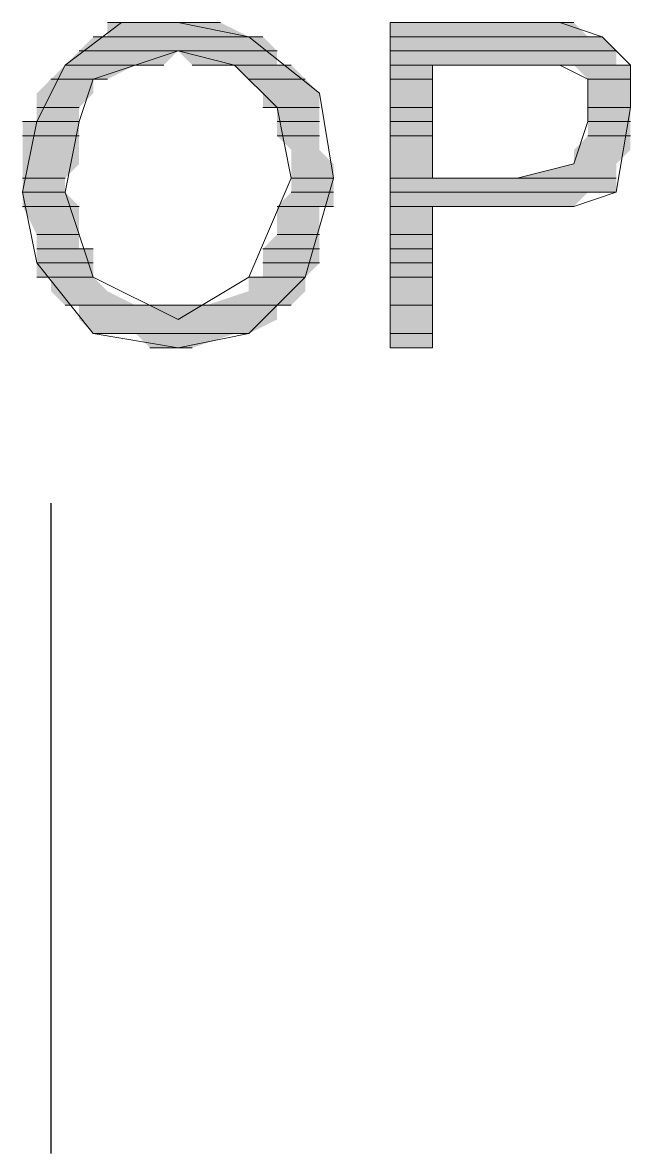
# Model space of a CAD drawing. Header units: millimetres. Extents: x -11 to 1219, y 0 to 1751.
# Drawn here: x 242.766 to 245.202, y 874.572 to 879.104 of the extents above; entities that cross this region are included whole.
import ezdxf

# ---------------------------------------------------------------- set-up
doc = ezdxf.new("R2010")
doc.units = ezdxf.units.MM
doc.header["$LTSCALE"] = 10
doc.layers.add('_MULTI_WIRE', color=9, linetype='CONTINUOUS')
doc.layers.add('PDF_Geometry', color=7, linetype='CONTINUOUS', true_color=0x151d1f)
doc.layers.add('PDF_Solid Fills', color=7, linetype='CONTINUOUS', true_color=0x070809)
doc.layers.get('_MULTI_WIRE').off()

# ---------------------------------------------------------------- blocks, each defined once
blk = doc.blocks.new('DVP-28SWS211R')
at = {"layer": 'PDF_Geometry', "color": 7, "lineweight": 9, "true_color": 0xffffff}
for p, q in [((36.54, -85.3735), (36.3134, -85.5434)), ((36.5401, -85.3735), (36.4834, -85.3735)), ((36.4834, -85.3735), (36.9366, -85.3735)), ((36.5967, -85.3735), (36.54, -85.3735)), ((36.54, -85.3735), (36.9366, -85.3735)), ((36.7666, -85.3735), (36.54, -85.3735)), ((36.5401, -85.3735), (36.9366, -85.3735)), ((36.9366, -85.3735), (36.5401, -85.3735)), ((36.5401, -85.3735), (36.9366, -85.3735)), ((36.9366, -85.3735), (36.5401, -85.3735)), ((36.9366, -85.3735), (36.5401, -85.3735)), ((36.5401, -85.3735), (36.9366, -85.3735)), ((36.9366, -85.3735), (36.5401, -85.3735)), ((36.6534, -85.3735), (36.5967, -85.3735)), ((36.5967, -85.3735), (36.88, -85.3735)), ((36.9366, -85.3735), (36.5967, -85.3735)), ((36.5967, -85.3735), (36.9366, -85.3735)), ((36.9366, -85.3735), (36.5967, -85.3735)), ((36.7667, -85.3735), (36.6534, -85.3735)), ((36.6534, -85.3735), (36.8233, -85.3735)), ((36.88, -85.3735), (36.6534, -85.3735)), ((36.6534, -85.3735), (36.88, -85.3735)), ((36.88, -85.3735), (36.6534, -85.3735)), ((37.0499, -85.4301), (36.7666, -85.3735)), ((36.7667, -85.3735), (36.7667, -85.3735)), ((36.7667, -85.3735), (36.7667, -85.3735)), ((36.8233, -85.3735), (36.7667, -85.3735)), ((36.7667, -85.3735), (36.8233, -85.3735)), ((36.8233, -85.3735), (36.7667, -85.3735)), ((37.6164, -85.3735), (38.1263, -85.3735)), ((38.1263, -85.3735), (37.6164, -85.3735)), ((37.6164, -85.3735), (38.2962, -85.3735)), ((38.2962, -85.3735), (37.6164, -85.3735)), ((37.6164, -85.3735), (38.2962, -85.3735)), ((38.2962, -85.3735), (37.6164, -85.3735)), ((37.6164, -85.3735), (38.3529, -85.3735)), ((38.3529, -85.3735), (37.6164, -85.3735)), ((37.6164, -85.3735), (38.3529, -85.3735)), ((38.3529, -85.3735), (37.6164, -85.3735)), ((37.6164, -85.3735), (38.3529, -85.3735)), ((38.3529, -85.3735), (37.6164, -85.3735)), ((37.6164, -85.3735), (38.3529, -85.3735)), ((38.3529, -85.3735), (37.6164, -85.3735)), ((37.6164, -85.3735), (38.3529, -85.3735)), ((38.3529, -85.3735), (37.6164, -85.3735)), ((37.6164, -85.3735), (38.3529, -85.3735)), ((38.3529, -85.3735), (37.6164, -85.3735)), ((38.1263, -85.3735), (37.6164, -85.3735)), ((37.6164, -85.3735), (37.6164, -86.6765)), ((38.2962, -85.3735), (38.1263, -85.3735)), ((38.4662, -85.4301), (38.2962, -85.3735)), ((36.4834, -85.4301), (36.4268, -85.4301)), ((36.4268, -85.4301), (37.1066, -85.4301)), ((37.1066, -85.4301), (36.4834, -85.4301)), ((36.4834, -85.4301), (37.1066, -85.4301)), ((37.1066, -85.4301), (36.4834, -85.4301)), ((37.3332, -85.6567), (37.0499, -85.4301)), ((37.6164, -85.4301), (38.4662, -85.4301)), ((38.4662, -85.4301), (37.6164, -85.4301)), ((37.6164, -85.4301), (38.4662, -85.4301)), ((38.4662, -85.4301), (37.6164, -85.4301)), ((38.5795, -85.5435), (38.4662, -85.4301)), ((36.3701, -85.4868), (36.7666, -85.4868)), ((36.7666, -85.4868), (36.3701, -85.4868)), ((36.3701, -85.4868), (36.7666, -85.4868)), ((36.7666, -85.4868), (36.3701, -85.4868)), ((36.4268, -85.6001), (36.7667, -85.4868)), ((36.7667, -85.4868), (37.1632, -85.4868)), ((37.1632, -85.4868), (36.7667, -85.4868)), ((36.7667, -85.4868), (37.1632, -85.4868)), ((37.1632, -85.4868), (36.7667, -85.4868)), ((36.7667, -85.4868), (36.9933, -85.5434)), ((37.6164, -85.4868), (38.5228, -85.4868)), ((38.5228, -85.4868), (37.6164, -85.4868)), ((37.6164, -85.4868), (38.5228, -85.4868)), ((38.5228, -85.4868), (37.6164, -85.4868)), ((36.3134, -85.5434), (36.2001, -85.77)), ((36.3134, -85.5434), (36.71, -85.5434)), ((36.71, -85.5434), (36.3134, -85.5434)), ((36.3134, -85.5434), (36.71, -85.5434)), ((36.71, -85.5434), (36.3134, -85.5434)), ((36.3134, -85.5434), (36.6533, -85.5434)), ((36.6533, -85.5434), (36.3134, -85.5434)), ((36.3134, -85.5434), (36.71, -85.5434)), ((36.6533, -85.5434), (36.3134, -85.5434)), ((36.3134, -85.5434), (36.6533, -85.5434)), ((36.6533, -85.5434), (36.3134, -85.5434)), ((36.3134, -85.5434), (36.6533, -85.5434)), ((36.6533, -85.5434), (36.3134, -85.5434)), ((36.3134, -85.5434), (36.6533, -85.5434)), ((36.6533, -85.5434), (36.3134, -85.5434)), ((36.3134, -85.5434), (36.6533, -85.5434)), ((36.6533, -85.5434), (36.3134, -85.5434)), ((36.3134, -85.5434), (36.5967, -85.5434)), ((36.5967, -85.5434), (36.3134, -85.5434)), ((36.3134, -85.5434), (36.6533, -85.5434)), ((36.5967, -85.5434), (36.3134, -85.5434)), ((36.3134, -85.5434), (36.5967, -85.5434)), ((36.5967, -85.5434), (36.3134, -85.5434)), ((36.3134, -85.5434), (36.5967, -85.5434)), ((36.5967, -85.5434), (36.3134, -85.5434)), ((36.3134, -85.5434), (36.5967, -85.5434)), ((36.5967, -85.5434), (36.3134, -85.5434)), ((36.3134, -85.5434), (36.5967, -85.5434)), ((36.5967, -85.5434), (36.3134, -85.5434)), ((36.3134, -85.5434), (36.5967, -85.5434)), ((36.5967, -85.5434), (36.3134, -85.5434)), ((36.3134, -85.5434), (36.5967, -85.5434)), ((36.5967, -85.5434), (36.3134, -85.5434)), ((36.6533, -85.5434), (36.5967, -85.5434)), ((36.71, -85.5434), (36.6533, -85.5434)), ((36.8233, -85.5434), (37.1632, -85.5434)), ((37.1632, -85.5434), (36.8233, -85.5434)), ((36.8233, -85.5434), (37.1632, -85.5434)), ((37.1632, -85.5434), (36.8233, -85.5434)), ((36.88, -85.5434), (37.1632, -85.5434)), ((37.1632, -85.5434), (36.88, -85.5434)), ((36.88, -85.5434), (37.1632, -85.5434)), ((37.1632, -85.5434), (36.88, -85.5434)), ((36.88, -85.5434), (37.1632, -85.5434)), ((37.1632, -85.5434), (36.88, -85.5434)), ((36.88, -85.5434), (37.1632, -85.5434)), ((37.1632, -85.5434), (36.88, -85.5434)), ((36.88, -85.5434), (37.1632, -85.5434)), ((37.1632, -85.5434), (36.88, -85.5434)), ((36.88, -85.5434), (37.1632, -85.5434)), ((37.1632, -85.5434), (36.88, -85.5434)), ((36.88, -85.5434), (37.2199, -85.5434)), ((37.2199, -85.5434), (36.88, -85.5434)), ((36.88, -85.5434), (37.2199, -85.5434)), ((37.2199, -85.5434), (36.88, -85.5434)), ((36.9933, -85.5434), (37.2199, -85.5434)), ((37.2199, -85.5434), (36.9933, -85.5434)), ((36.9933, -85.5434), (37.2199, -85.5434)), ((37.2199, -85.5434), (36.9933, -85.5434)), ((36.9933, -85.5434), (37.2199, -85.5434)), ((37.2199, -85.5434), (36.9933, -85.5434)), ((36.9933, -85.5434), (37.2199, -85.5434)), ((37.2199, -85.5434), (36.9933, -85.5434)), ((36.9933, -85.5434), (37.2199, -85.5434)), ((37.2199, -85.5434), (36.9933, -85.5434)), ((36.9933, -85.5434), (37.2199, -85.5434)), ((37.2199, -85.5434), (36.9933, -85.5434)), ((36.9933, -85.5434), (37.1632, -85.7134)), ((37.6164, -85.5434), (38.5228, -85.5434)), ((38.5228, -85.5434), (37.6164, -85.5434)), ((37.6164, -85.5434), (38.5228, -85.5434)), ((38.5228, -85.5434), (37.6164, -85.5434)), ((37.6164, -85.5434), (37.7864, -85.5434)), ((37.7864, -85.5434), (37.6164, -85.5434)), ((37.6164, -85.5434), (37.7864, -85.5434)), ((37.7864, -85.5434), (37.6164, -85.5434)), ((37.6164, -85.5434), (37.7864, -85.5434)), ((37.7864, -85.5434), (37.6164, -85.5434)), ((37.6164, -85.5434), (37.7864, -85.5434)), ((37.7864, -85.5434), (37.6164, -85.5434)), ((37.6164, -85.5434), (37.7864, -85.5434)), ((37.7864, -85.5434), (37.6164, -85.5434)), ((37.6164, -85.5434), (37.7864, -85.5434)), ((37.7864, -85.5434), (37.6164, -85.5434)), ((37.6164, -85.5434), (37.7864, -85.5434)), ((37.7864, -85.5434), (37.6164, -85.5434)), ((37.6164, -85.5434), (37.7864, -85.5434)), ((37.7864, -85.5434), (37.6164, -85.5434)), ((37.6164, -85.5434), (37.7864, -85.5434)), ((37.7864, -85.5434), (37.6164, -85.5434)), ((37.6164, -85.5434), (37.7864, -85.5434)), ((37.7864, -85.5434), (37.6164, -85.5434)), ((37.6164, -85.5434), (37.7864, -85.5434)), ((37.7864, -85.5434), (37.6164, -85.5434)), ((37.6164, -85.5434), (37.7864, -85.5434)), ((37.7864, -85.5434), (37.6164, -85.5434)), ((37.6164, -85.5434), (37.7864, -85.5434)), ((37.7864, -85.5434), (37.6164, -85.5434)), ((37.6164, -85.5434), (37.7864, -85.5434)), ((37.7864, -85.5434), (37.6164, -85.5434)), ((37.7864, -85.5434), (38.1263, -85.5434)), ((38.1263, -85.5434), (37.7864, -85.5434)), ((37.7864, -85.5434), (38.1263, -85.5434)), ((37.7864, -85.9966), (37.7864, -85.5434)), ((38.1263, -85.5434), (38.5228, -85.5434)), ((38.5228, -85.5434), (38.1263, -85.5434)), ((38.1263, -85.5434), (38.5228, -85.5434)), ((38.5228, -85.5434), (38.1263, -85.5434)), ((38.1263, -85.5434), (38.2962, -85.5434)), ((38.183, -85.5434), (38.5229, -85.5434)), ((38.5229, -85.5434), (38.183, -85.5434)), ((38.183, -85.5434), (38.5229, -85.5434)), ((38.5229, -85.5434), (38.183, -85.5434)), ((38.2396, -85.5434), (38.5229, -85.5434)), ((38.5229, -85.5434), (38.2396, -85.5434)), ((38.2396, -85.5434), (38.5229, -85.5434)), ((38.5229, -85.5434), (38.2396, -85.5434)), ((38.2962, -85.5434), (38.4095, -85.6001)), ((38.2963, -85.5434), (38.5795, -85.5434)), ((38.5795, -85.5434), (38.2963, -85.5434)), ((38.2963, -85.5434), (38.5795, -85.5434)), ((38.5795, -85.5434), (38.2963, -85.5434)), ((38.2963, -85.5434), (38.5795, -85.5434)), ((38.5795, -85.5434), (38.2963, -85.5434)), ((38.2963, -85.5434), (38.5795, -85.5434)), ((38.5795, -85.5434), (38.2963, -85.5434)), ((38.2963, -85.5434), (38.5795, -85.5434)), ((38.5795, -85.5434), (38.2963, -85.5434)), ((38.2963, -85.5434), (38.5795, -85.5434)), ((38.5795, -85.5434), (38.2963, -85.5434)), ((38.2963, -85.5434), (38.5795, -85.5434)), ((38.5795, -85.5434), (38.2963, -85.5434)), ((38.2963, -85.5434), (38.5795, -85.5434)), ((38.5795, -85.5434), (38.2963, -85.5434)), ((38.5795, -85.7134), (38.5795, -85.5435)), ((36.2568, -85.6001), (36.4267, -85.6001)), ((36.4267, -85.6001), (36.2568, -85.6001)), ((36.2568, -85.6001), (36.4834, -85.6001)), ((36.4267, -85.6001), (36.2568, -85.6001)), ((36.3701, -85.77), (36.4268, -85.6001)), ((36.4834, -85.6001), (36.4267, -85.6001)), ((37.0499, -85.6001), (37.2765, -85.6001)), ((37.2765, -85.6001), (37.0499, -85.6001)), ((37.0499, -85.6001), (37.2765, -85.6001)), ((37.2765, -85.6001), (37.0499, -85.6001)), ((37.6164, -85.6001), (37.7864, -85.6001)), ((37.7864, -85.6001), (37.6164, -85.6001)), ((37.6164, -85.6001), (37.7864, -85.6001)), ((37.7864, -85.6001), (37.6164, -85.6001)), ((38.4095, -85.6001), (38.4095, -85.77)), ((38.4096, -85.6001), (38.5795, -85.6001)), ((38.5795, -85.6001), (38.4096, -85.6001)), ((38.4096, -85.6001), (38.5795, -85.6001)), ((38.5795, -85.6001), (38.4096, -85.6001)), ((37.3898, -85.9966), (37.3332, -85.6567)), ((36.2001, -85.7134), (36.3701, -85.7134)), ((36.3701, -85.7134), (36.2001, -85.7134)), ((36.2001, -85.7134), (36.3701, -85.7134)), ((36.3701, -85.7134), (36.2001, -85.7134)), ((36.2001, -85.7134), (36.3701, -85.7134)), ((36.3701, -85.7134), (36.2001, -85.7134)), ((36.2001, -85.7134), (36.3701, -85.7134)), ((36.3701, -85.7134), (36.2001, -85.7134)), ((36.2001, -85.7134), (36.3701, -85.7134)), ((36.3701, -85.7134), (36.2001, -85.7134)), ((36.2001, -85.7134), (36.3701, -85.7134)), ((36.3701, -85.7134), (36.2001, -85.7134)), ((36.2001, -85.7134), (36.3701, -85.7134)), ((36.3701, -85.7134), (36.2001, -85.7134)), ((36.2001, -85.7134), (36.3701, -85.7134)), ((36.3701, -85.7134), (36.2001, -85.7134)), ((36.2001, -85.7134), (36.3701, -85.7134)), ((36.3701, -85.7134), (36.2001, -85.7134)), ((36.2001, -85.7134), (36.3701, -85.7134)), ((36.3701, -85.7134), (36.2001, -85.7134)), ((37.1066, -85.7134), (37.3332, -85.7134)), ((37.3332, -85.7134), (37.1066, -85.7134)), ((37.1066, -85.7134), (37.3332, -85.7134)), ((37.3332, -85.7134), (37.1066, -85.7134)), ((37.1066, -85.7134), (37.3332, -85.7134)), ((37.3332, -85.7134), (37.1066, -85.7134)), ((37.1066, -85.7134), (37.3332, -85.7134)), ((37.3332, -85.7134), (37.1066, -85.7134)), ((37.1632, -85.7134), (37.3332, -85.7134)), ((37.3332, -85.7134), (37.1632, -85.7134)), ((37.1632, -85.7134), (37.3332, -85.7134)), ((37.3332, -85.7134), (37.1632, -85.7134)), ((37.1632, -85.7134), (37.3332, -85.7134)), ((37.3332, -85.7134), (37.1632, -85.7134)), ((37.1632, -85.7134), (37.3332, -85.7134)), ((37.3332, -85.7134), (37.1632, -85.7134)), ((37.1632, -85.7134), (37.3332, -85.7134)), ((37.3332, -85.7134), (37.1632, -85.7134)), ((37.1632, -85.7134), (37.3332, -85.7134)), ((37.3332, -85.7134), (37.1632, -85.7134)), ((37.1632, -85.7134), (37.2199, -85.9966)), ((37.6164, -85.7134), (37.7864, -85.7134)), ((37.7864, -85.7134), (37.6164, -85.7134)), ((37.6164, -85.7134), (37.7864, -85.7134)), ((37.7864, -85.7134), (37.6164, -85.7134)), ((37.6164, -85.7134), (37.7864, -85.7134)), ((37.7864, -85.7134), (37.6164, -85.7134)), ((37.6164, -85.7134), (37.7864, -85.7134)), ((37.7864, -85.7134), (37.6164, -85.7134)), ((37.6164, -85.7134), (37.7864, -85.7134)), ((37.7864, -85.7134), (37.6164, -85.7134)), ((37.6164, -85.7134), (37.7864, -85.7134)), ((37.7864, -85.7134), (37.6164, -85.7134)), ((37.6164, -85.7134), (37.7864, -85.7134)), ((37.7864, -85.7134), (37.6164, -85.7134)), ((37.6164, -85.7134), (37.7864, -85.7134)), ((37.7864, -85.7134), (37.6164, -85.7134)), ((37.6164, -85.7134), (37.7864, -85.7134)), ((37.7864, -85.7134), (37.6164, -85.7134)), ((37.6164, -85.7134), (37.7864, -85.7134)), ((37.7864, -85.7134), (37.6164, -85.7134)), ((38.4096, -85.7134), (38.5795, -85.7134)), ((38.5795, -85.7134), (38.4096, -85.7134)), ((38.4096, -85.7134), (38.5795, -85.7134)), ((38.5795, -85.7134), (38.4096, -85.7134)), ((38.4096, -85.7134), (38.5795, -85.7134)), ((38.5795, -85.7134), (38.4096, -85.7134)), ((38.4096, -85.7134), (38.5795, -85.7134)), ((38.5795, -85.7134), (38.4096, -85.7134)), ((38.4096, -85.7134), (38.5795, -85.7134)), ((38.5795, -85.7134), (38.4096, -85.7134)), ((38.4096, -85.7134), (38.5795, -85.7134)), ((38.5795, -85.7134), (38.4096, -85.7134)), ((38.4096, -85.7134), (38.5795, -85.7134)), ((38.5795, -85.7134), (38.4096, -85.7134)), ((38.4096, -85.7134), (38.5795, -85.7134)), ((38.5795, -85.7134), (38.4096, -85.7134)), ((38.4096, -85.7134), (38.5795, -85.7134)), ((38.5795, -85.7134), (38.4096, -85.7134)), ((38.4096, -85.7134), (38.5795, -85.7134)), ((38.5795, -85.7134), (38.4096, -85.7134)), ((38.5228, -86.0533), (38.5795, -85.7134)), ((36.2001, -85.77), (36.1435, -85.77)), ((36.1435, -85.77), (36.3701, -85.77)), ((36.2001, -85.77), (36.1435, -86.0533)), ((36.2001, -85.77), (36.3701, -85.77)), ((36.3701, -85.77), (36.2001, -85.77)), ((36.2001, -85.77), (36.3701, -85.77)), ((36.3701, -85.77), (36.2001, -85.77)), ((36.3701, -85.77), (36.2001, -85.77)), ((36.2001, -85.77), (36.3701, -85.77)), ((36.3701, -85.77), (36.2001, -85.77)), ((36.3135, -86.0533), (36.3701, -85.77)), ((37.1632, -85.77), (37.3332, -85.77)), ((37.3332, -85.77), (37.1632, -85.77)), ((37.1632, -85.77), (37.3332, -85.77)), ((37.3332, -85.77), (37.1632, -85.77)), ((37.1632, -85.77), (37.3332, -85.77)), ((37.3332, -85.77), (37.1632, -85.77)), ((37.1632, -85.77), (37.3332, -85.77)), ((37.3332, -85.77), (37.1632, -85.77)), ((37.6164, -85.77), (37.7864, -85.77)), ((37.7864, -85.77), (37.6164, -85.77)), ((37.6164, -85.77), (37.7864, -85.77)), ((37.7864, -85.77), (37.6164, -85.77)), ((37.6164, -85.77), (37.7864, -85.77)), ((37.7864, -85.77), (37.6164, -85.77)), ((37.6164, -85.77), (37.7864, -85.77)), ((37.7864, -85.77), (37.6164, -85.77)), ((38.4095, -85.77), (38.3529, -85.94)), ((38.4096, -85.77), (38.5795, -85.77)), ((38.5795, -85.77), (38.4096, -85.77)), ((38.4096, -85.77), (38.5795, -85.77)), ((38.5795, -85.77), (38.4096, -85.77)), ((38.4096, -85.77), (38.5795, -85.77)), ((38.5795, -85.77), (38.4096, -85.77)), ((38.4096, -85.77), (38.5795, -85.77)), ((38.5795, -85.77), (38.4096, -85.77)), ((36.1435, -85.8267), (36.3701, -85.8267)), ((36.3701, -85.8267), (36.1435, -85.8267)), ((36.1435, -85.8267), (36.3701, -85.8267)), ((36.3701, -85.8267), (36.1435, -85.8267)), ((37.1632, -85.8267), (37.3332, -85.8267)), ((37.3332, -85.8267), (37.1632, -85.8267)), ((37.1632, -85.8267), (37.3332, -85.8267)), ((37.3332, -85.8267), (37.1632, -85.8267)), ((37.6164, -85.8267), (37.7864, -85.8267)), ((37.7864, -85.8267), (37.6164, -85.8267)), ((37.6164, -85.8267), (37.7864, -85.8267)), ((37.7864, -85.8267), (37.6164, -85.8267)), ((38.4096, -85.8267), (38.5795, -85.8267)), ((38.5795, -85.8267), (38.4096, -85.8267)), ((38.4096, -85.8267), (38.5795, -85.8267)), ((38.5795, -85.8267), (38.4096, -85.8267)), ((38.3529, -85.94), (38.1263, -85.9966)), ((36.1435, -85.9966), (36.3134, -85.9966)), ((36.3134, -85.9966), (36.1435, -85.9966)), ((36.1435, -85.9966), (36.3134, -85.9966)), ((36.3134, -85.9966), (36.1435, -85.9966)), ((36.1435, -85.9966), (36.3134, -85.9966)), ((36.3134, -85.9966), (36.1435, -85.9966)), ((36.1435, -85.9966), (36.3134, -85.9966)), ((36.3134, -85.9966), (36.1435, -85.9966)), ((36.1435, -85.9966), (36.3134, -85.9966)), ((36.3134, -85.9966), (36.1435, -85.9966)), ((36.1435, -85.9966), (36.3134, -85.9966)), ((36.3134, -85.9966), (36.1435, -85.9966)), ((36.1435, -85.9966), (36.3134, -85.9966)), ((36.3134, -85.9966), (36.1435, -85.9966)), ((36.1435, -85.9966), (36.3134, -85.9966)), ((36.3134, -85.9966), (36.1435, -85.9966)), ((37.2199, -85.9966), (37.0499, -86.3932)), ((37.2199, -85.9966), (37.3898, -85.9966)), ((37.3898, -85.9966), (37.2199, -85.9966)), ((37.2199, -85.9966), (37.3898, -85.9966)), ((37.3898, -85.9966), (37.2199, -85.9966)), ((37.2199, -85.9966), (37.3898, -85.9966)), ((37.3898, -85.9966), (37.2199, -85.9966)), ((37.2199, -85.9966), (37.3898, -85.9966)), ((37.3898, -85.9966), (37.2199, -85.9966)), ((37.2199, -85.9966), (37.3898, -85.9966)), ((37.3898, -85.9966), (37.2199, -85.9966)), ((37.2199, -85.9966), (37.3898, -85.9966)), ((37.3898, -85.9966), (37.2199, -85.9966)), ((37.2199, -85.9966), (37.3898, -85.9966)), ((37.3898, -85.9966), (37.2199, -85.9966)), ((37.2199, -85.9966), (37.3898, -85.9966)), ((37.3898, -85.9966), (37.2199, -85.9966)), ((37.2765, -86.3932), (37.3898, -85.9966)), ((37.6164, -85.9966), (37.7864, -85.9966)), ((37.7864, -85.9966), (37.6164, -85.9966)), ((37.6164, -85.9966), (37.7864, -85.9966)), ((37.7864, -85.9966), (37.6164, -85.9966)), ((37.6164, -85.9966), (38.5228, -85.9966)), ((38.5228, -85.9966), (37.6164, -85.9966)), ((37.6164, -85.9966), (38.5228, -85.9966)), ((38.5228, -85.9966), (37.6164, -85.9966)), ((37.6164, -85.9966), (38.5228, -85.9966)), ((38.5228, -85.9966), (37.6164, -85.9966)), ((37.6164, -85.9966), (38.5228, -85.9966)), ((38.5228, -85.9966), (37.6164, -85.9966)), ((37.6164, -85.9966), (38.5228, -85.9966)), ((38.5228, -85.9966), (37.6164, -85.9966)), ((37.6164, -85.9966), (38.5228, -85.9966)), ((38.5228, -85.9966), (37.6164, -85.9966)), ((37.7864, -85.9966), (38.1263, -85.9966)), ((38.1263, -85.9966), (37.7864, -85.9966)), ((38.1263, -85.9966), (37.7864, -85.9966)), ((38.1263, -85.9966), (38.5228, -85.9966)), ((38.5228, -85.9966), (38.1263, -85.9966)), ((38.1263, -85.9966), (38.5228, -85.9966)), ((38.5228, -85.9966), (38.1263, -85.9966)), ((36.1435, -86.0533), (36.3134, -86.0533)), ((36.3134, -86.0533), (36.1435, -86.0533)), ((36.1435, -86.0533), (36.3134, -86.0533)), ((36.3134, -86.0533), (36.1435, -86.0533)), ((36.1435, -86.0533), (36.3134, -86.0533)), ((36.3134, -86.0533), (36.1435, -86.0533)), ((36.1435, -86.0533), (36.3134, -86.0533)), ((36.3134, -86.0533), (36.1435, -86.0533)), ((36.1435, -86.0533), (36.3134, -86.0533)), ((36.3134, -86.0533), (36.1435, -86.0533)), ((36.1435, -86.0533), (36.3134, -86.0533)), ((36.3134, -86.0533), (36.1435, -86.0533)), ((36.1435, -86.0533), (36.2001, -86.3365)), ((36.4268, -86.3932), (36.3135, -86.0533)), ((37.2199, -86.0533), (37.3898, -86.0533)), ((37.3898, -86.0533), (37.2199, -86.0533)), ((37.2199, -86.0533), (37.3898, -86.0533)), ((37.3898, -86.0533), (37.2199, -86.0533)), ((37.2199, -86.0533), (37.3898, -86.0533)), ((37.3898, -86.0533), (37.2199, -86.0533)), ((37.2199, -86.0533), (37.3898, -86.0533)), ((37.3898, -86.0533), (37.2199, -86.0533)), ((37.2199, -86.0533), (37.3898, -86.0533)), ((37.3898, -86.0533), (37.2199, -86.0533)), ((37.2199, -86.0533), (37.3898, -86.0533)), ((37.3898, -86.0533), (37.2199, -86.0533)), ((37.6164, -86.0533), (38.4662, -86.0533)), ((38.4662, -86.0533), (37.6164, -86.0533)), ((37.6164, -86.0533), (38.5228, -86.0533)), ((38.4662, -86.0533), (37.6164, -86.0533)), ((37.6164, -86.0533), (38.4662, -86.0533)), ((38.4662, -86.0533), (37.6164, -86.0533)), ((37.6164, -86.0533), (38.4662, -86.0533)), ((38.4662, -86.0533), (37.6164, -86.0533)), ((37.6164, -86.0533), (38.4095, -86.0533)), ((38.4095, -86.0533), (37.6164, -86.0533)), ((37.6164, -86.0533), (38.4662, -86.0533)), ((38.4095, -86.0533), (37.6164, -86.0533)), ((38.3529, -86.11), (38.5228, -86.0533)), ((38.4662, -86.0533), (38.4095, -86.0533)), ((38.5228, -86.0533), (38.4662, -86.0533)), ((36.1435, -86.1099), (36.3701, -86.1099)), ((36.3701, -86.1099), (36.1435, -86.1099)), ((36.1435, -86.1099), (36.3701, -86.1099)), ((36.3701, -86.1099), (36.1435, -86.1099)), ((36.1435, -86.1099), (36.3701, -86.1099)), ((36.3701, -86.1099), (36.1435, -86.1099)), ((36.1435, -86.1099), (36.3701, -86.1099)), ((36.3701, -86.1099), (36.1435, -86.1099)), ((36.1435, -86.1099), (36.3701, -86.1099)), ((36.3701, -86.1099), (36.1435, -86.1099)), ((36.1435, -86.1099), (36.3701, -86.1099)), ((36.3701, -86.1099), (36.1435, -86.1099)), ((37.1632, -86.1099), (37.3332, -86.1099)), ((37.3332, -86.1099), (37.1632, -86.1099)), ((37.1632, -86.1099), (37.3898, -86.1099)), ((37.3332, -86.1099), (37.1632, -86.1099)), ((37.1632, -86.1099), (37.3332, -86.1099)), ((37.3332, -86.1099), (37.1632, -86.1099)), ((37.1632, -86.1099), (37.3332, -86.1099)), ((37.3332, -86.1099), (37.1632, -86.1099)), ((37.1632, -86.1099), (37.3332, -86.1099)), ((37.3332, -86.1099), (37.1632, -86.1099)), ((37.1632, -86.1099), (37.3332, -86.1099)), ((37.3332, -86.1099), (37.1632, -86.1099)), ((37.3898, -86.1099), (37.3332, -86.1099)), ((37.6164, -86.1099), (38.2962, -86.1099)), ((38.2962, -86.1099), (37.6164, -86.1099)), ((37.6164, -86.1099), (38.3529, -86.1099)), ((38.2962, -86.1099), (37.6164, -86.1099)), ((37.6164, -86.1099), (38.1829, -86.1099)), ((38.1829, -86.1099), (37.6164, -86.1099)), ((37.6164, -86.1099), (38.2962, -86.1099)), ((38.1829, -86.1099), (37.6164, -86.1099)), ((37.6164, -86.1099), (38.1263, -86.1099)), ((38.1263, -86.1099), (37.6164, -86.1099)), ((37.6164, -86.1099), (38.1829, -86.1099)), ((38.1263, -86.1099), (37.6164, -86.1099)), ((37.7864, -86.1099), (38.1263, -86.1099)), ((38.1263, -86.1099), (37.7864, -86.1099)), ((37.7864, -86.6765), (37.7864, -86.11)), ((37.7864, -86.11), (38.1263, -86.11)), ((38.1829, -86.1099), (38.1263, -86.1099)), ((38.1263, -86.11), (38.3529, -86.11)), ((38.2962, -86.1099), (38.1829, -86.1099)), ((38.3529, -86.1099), (38.2962, -86.1099)), ((36.2001, -86.2232), (36.3701, -86.2232)), ((36.3701, -86.2232), (36.2001, -86.2232)), ((36.2001, -86.2232), (36.3701, -86.2232)), ((36.3701, -86.2232), (36.2001, -86.2232)), ((37.1632, -86.2232), (37.3332, -86.2232)), ((37.3332, -86.2232), (37.1632, -86.2232)), ((37.1632, -86.2232), (37.3332, -86.2232)), ((37.3332, -86.2232), (37.1632, -86.2232)), ((37.6164, -86.2232), (37.7864, -86.2232)), ((37.7864, -86.2232), (37.6164, -86.2232)), ((37.6164, -86.2232), (37.7864, -86.2232)), ((37.7864, -86.2232), (37.6164, -86.2232)), ((36.2001, -86.2799), (36.4267, -86.2799)), ((36.4267, -86.2799), (36.2001, -86.2799)), ((36.2001, -86.2799), (36.4267, -86.2799)), ((36.4267, -86.2799), (36.2001, -86.2799)), ((37.1066, -86.2799), (37.3332, -86.2799)), ((37.3332, -86.2799), (37.1066, -86.2799)), ((37.1066, -86.2799), (37.3332, -86.2799)), ((37.3332, -86.2799), (37.1066, -86.2799)), ((37.6164, -86.2799), (37.7864, -86.2799)), ((37.7864, -86.2799), (37.6164, -86.2799)), ((37.6164, -86.2799), (37.7864, -86.2799)), ((37.7864, -86.2799), (37.6164, -86.2799)), ((36.2001, -86.3365), (36.4267, -86.3365)), ((36.4267, -86.3365), (36.2001, -86.3365)), ((36.2001, -86.3365), (36.4267, -86.3365)), ((36.4267, -86.3365), (36.2001, -86.3365)), ((36.2001, -86.3365), (36.4267, -86.6198)), ((37.1066, -86.3365), (37.3332, -86.3365)), ((37.3332, -86.3365), (37.1066, -86.3365)), ((37.1066, -86.3365), (37.3332, -86.3365)), ((37.3332, -86.3365), (37.1066, -86.3365)), ((37.6164, -86.3365), (37.7864, -86.3365)), ((37.7864, -86.3365), (37.6164, -86.3365)), ((37.6164, -86.3365), (37.7864, -86.3365)), ((37.7864, -86.3365), (37.6164, -86.3365)), ((36.2001, -86.3932), (36.4267, -86.3932)), ((36.4267, -86.3932), (36.2001, -86.3932)), ((36.2001, -86.3932), (36.4267, -86.3932)), ((36.4267, -86.3932), (36.2001, -86.3932)), ((36.2568, -86.3932), (36.4267, -86.3932)), ((36.4267, -86.3932), (36.2568, -86.3932)), ((36.2568, -86.3932), (36.4267, -86.3932)), ((36.4267, -86.3932), (36.2568, -86.3932)), ((36.2568, -86.3932), (36.4267, -86.3932)), ((36.4267, -86.3932), (36.2568, -86.3932)), ((36.2568, -86.3932), (36.4267, -86.3932)), ((36.4267, -86.3932), (36.2568, -86.3932)), ((36.7667, -86.5632), (36.4268, -86.3932)), ((37.0499, -86.3932), (36.7667, -86.5632)), ((37.1066, -86.3932), (37.0499, -86.3932)), ((37.0499, -86.3932), (37.2765, -86.3932)), ((37.0499, -86.3932), (37.2765, -86.3932)), ((37.2765, -86.3932), (37.0499, -86.3932)), ((37.0499, -86.3932), (37.2765, -86.3932)), ((37.2765, -86.3932), (37.0499, -86.3932)), ((37.0499, -86.3932), (37.2765, -86.3932)), ((37.2765, -86.3932), (37.0499, -86.3932)), ((37.0499, -86.3932), (37.2765, -86.3932)), ((37.2765, -86.3932), (37.0499, -86.3932)), ((37.0499, -86.6198), (37.2765, -86.3932)), ((37.2765, -86.3932), (37.1066, -86.3932)), ((37.1066, -86.3932), (37.2765, -86.3932)), ((37.2765, -86.3932), (37.1066, -86.3932)), ((37.6164, -86.3932), (37.7864, -86.3932)), ((37.7864, -86.3932), (37.6164, -86.3932)), ((37.6164, -86.3932), (37.7864, -86.3932)), ((37.7864, -86.3932), (37.6164, -86.3932)), ((37.6164, -86.3932), (37.7864, -86.3932)), ((37.7864, -86.3932), (37.6164, -86.3932)), ((37.6164, -86.3932), (37.7864, -86.3932)), ((37.7864, -86.3932), (37.6164, -86.3932)), ((37.6164, -86.3932), (37.7864, -86.3932)), ((37.7864, -86.3932), (37.6164, -86.3932)), ((37.6164, -86.3932), (37.7864, -86.3932)), ((37.7864, -86.3932), (37.6164, -86.3932)), ((36.3134, -86.5065), (36.6533, -86.5065)), ((36.6533, -86.5065), (36.3134, -86.5065)), ((36.3134, -86.5065), (36.6533, -86.5065)), ((36.6533, -86.5065), (36.3134, -86.5065)), ((36.3701, -86.5065), (36.6533, -86.5065)), ((36.6533, -86.5065), (36.3701, -86.5065)), ((36.3701, -86.5065), (36.6533, -86.5065)), ((36.6533, -86.5065), (36.3701, -86.5065)), ((36.3701, -86.5065), (36.6533, -86.5065)), ((36.6533, -86.5065), (36.3701, -86.5065)), ((36.3701, -86.5065), (36.6533, -86.5065)), ((36.6533, -86.5065), (36.3701, -86.5065)), ((36.3701, -86.5065), (36.7666, -86.5065)), ((36.7666, -86.5065), (36.3701, -86.5065)), ((36.3701, -86.5065), (36.7666, -86.5065)), ((36.7666, -86.5065), (36.3701, -86.5065)), ((36.8233, -86.5065), (36.7667, -86.5065)), ((36.7667, -86.5065), (37.1632, -86.5065)), ((36.88, -86.5065), (36.8233, -86.5065)), ((36.8233, -86.5065), (37.1632, -86.5065)), ((37.1632, -86.5065), (36.8233, -86.5065)), ((36.8233, -86.5065), (37.1632, -86.5065)), ((37.1632, -86.5065), (36.8233, -86.5065)), ((36.88, -86.5065), (37.2199, -86.5065)), ((37.2199, -86.5065), (36.88, -86.5065)), ((36.88, -86.5065), (37.2199, -86.5065)), ((37.2199, -86.5065), (36.88, -86.5065)), ((36.88, -86.5065), (37.2199, -86.5065)), ((37.2199, -86.5065), (36.88, -86.5065)), ((36.88, -86.5065), (37.2199, -86.5065)), ((37.2199, -86.5065), (36.88, -86.5065)), ((37.1632, -86.5065), (36.88, -86.5065)), ((36.88, -86.5065), (37.2199, -86.5065)), ((37.1632, -86.5065), (36.88, -86.5065)), ((37.2199, -86.5065), (37.1632, -86.5065)), ((37.6164, -86.5065), (37.7864, -86.5065)), ((37.7864, -86.5065), (37.6164, -86.5065)), ((37.6164, -86.5065), (37.7864, -86.5065)), ((37.7864, -86.5065), (37.6164, -86.5065)), ((37.6164, -86.5065), (37.7864, -86.5065)), ((37.7864, -86.5065), (37.6164, -86.5065)), ((37.6164, -86.5065), (37.7864, -86.5065)), ((37.7864, -86.5065), (37.6164, -86.5065)), ((37.6164, -86.5065), (37.7864, -86.5065)), ((37.7864, -86.5065), (37.6164, -86.5065)), ((37.6164, -86.5065), (37.7864, -86.5065)), ((37.7864, -86.5065), (37.6164, -86.5065)), ((37.6164, -86.5065), (37.7864, -86.5065)), ((37.7864, -86.5065), (37.6164, -86.5065)), ((37.6164, -86.5065), (37.7864, -86.5065)), ((37.7864, -86.5065), (37.6164, -86.5065)), ((36.4267, -86.6198), (36.7666, -86.6764)), ((36.4268, -86.6198), (37.0499, -86.6198)), ((37.0499, -86.6198), (36.4268, -86.6198)), ((36.4268, -86.6198), (37.0499, -86.6198)), ((37.0499, -86.6198), (36.4268, -86.6198)), ((36.4834, -86.6198), (36.9933, -86.6198)), ((36.9933, -86.6198), (36.4834, -86.6198)), ((36.4834, -86.6198), (37.0499, -86.6198)), ((36.9933, -86.6198), (36.4834, -86.6198)), ((36.5967, -86.6198), (36.9933, -86.6198)), ((36.9933, -86.6198), (36.5967, -86.6198)), ((36.5967, -86.6198), (36.9933, -86.6198)), ((36.9933, -86.6198), (36.5967, -86.6198)), ((36.7666, -86.6764), (37.0499, -86.6198)), ((37.0499, -86.6198), (36.9933, -86.6198)), ((37.6164, -86.6198), (37.7864, -86.6198)), ((37.7864, -86.6198), (37.6164, -86.6198)), ((37.6164, -86.6198), (37.7864, -86.6198)), ((37.7864, -86.6198), (37.6164, -86.6198)), ((37.6164, -86.6198), (37.7864, -86.6198)), ((37.7864, -86.6198), (37.6164, -86.6198)), ((37.6164, -86.6198), (37.7864, -86.6198)), ((37.7864, -86.6198), (37.6164, -86.6198)), ((37.6164, -86.6198), (37.7864, -86.6198)), ((37.7864, -86.6198), (37.6164, -86.6198)), ((37.6164, -86.6198), (37.7864, -86.6198)), ((37.7864, -86.6198), (37.6164, -86.6198)), ((36.6534, -86.6765), (36.8233, -86.6765)), ((36.7667, -86.6765), (36.6534, -86.6765)), ((36.8233, -86.6765), (36.7667, -86.6765)), ((37.6164, -86.6765), (37.7864, -86.6765)), ((37.7864, -86.6765), (37.6164, -86.6765)), ((37.6164, -86.6765), (37.7864, -86.6765))]:
    blk.add_line(p, q, dxfattribs=at)
at = {"layer": 'PDF_Geometry', "color": 7, "lineweight": 25, "true_color": 0xffffff}
blk.add_line((36.2568, -87.2996), (36.2568, -89.9056), dxfattribs=at)
at = {"layer": 'PDF_Solid Fills', "color": 7, "lineweight": 9, "true_color": 0xffffff, "transparency": 33554559}
for points in [[(36.4834, -85.3735), (36.4834, -85.4301), (37.0499, -85.4301)], [(36.4834, -85.3735), (36.9366, -85.3735), (37.0499, -85.4301)], [(37.6164, -85.3735), (37.6164, -85.4301), (38.4095, -85.4301)], [(37.6164, -85.3735), (38.3529, -85.3735), (38.4095, -85.4301)], [(36.4268, -85.4301), (36.3701, -85.4868), (37.1632, -85.4868)], [(36.4268, -85.4301), (37.1066, -85.4301), (37.1632, -85.4868)], [(37.6164, -85.4301), (37.6164, -85.4868), (38.5228, -85.4868)], [(37.6164, -85.4301), (38.4662, -85.4301), (38.5228, -85.4868)], [(36.3701, -85.4868), (36.3134, -85.5434), (36.71, -85.5434)], [(36.3701, -85.4868), (36.7666, -85.4868), (36.71, -85.5434)], [(36.7667, -85.4868), (36.8233, -85.5434), (37.1632, -85.5434)], [(36.7667, -85.4868), (37.1632, -85.4868), (37.1632, -85.5434)], [(37.6164, -85.4868), (37.6164, -85.5434), (38.5228, -85.5434)], [(37.6164, -85.4868), (38.5228, -85.4868), (38.5228, -85.5434)], [(36.3134, -85.5434), (36.2568, -85.6001), (36.4834, -85.6001)], [(36.3134, -85.5434), (36.5967, -85.5434), (36.4834, -85.6001)], [(36.9933, -85.5434), (37.0499, -85.6001), (37.2765, -85.6001)], [(36.9933, -85.5434), (37.2199, -85.5434), (37.2765, -85.6001)], [(37.6164, -85.5434), (37.6164, -85.6001), (37.7864, -85.6001)], [(37.6164, -85.5434), (37.7864, -85.5434), (37.7864, -85.6001)], [(38.3529, -85.5434), (38.4096, -85.6001), (38.5795, -85.6001)], [(38.3529, -85.5434), (38.5795, -85.5434), (38.5795, -85.6001)], [(36.2568, -85.6001), (36.2001, -85.6567), (36.4267, -85.6567)], [(36.2568, -85.6001), (36.4267, -85.6001), (36.4267, -85.6567)], [(37.0499, -85.6001), (37.1066, -85.6567), (37.3332, -85.6567)], [(37.0499, -85.6001), (37.2765, -85.6001), (37.3332, -85.6567)], [(37.6164, -85.6001), (37.6164, -85.6567), (37.7864, -85.6567)], [(37.6164, -85.6001), (37.7864, -85.6001), (37.7864, -85.6567)], [(38.4096, -85.6001), (38.4096, -85.6567), (38.5795, -85.6567)], [(38.4096, -85.6001), (38.5795, -85.6001), (38.5795, -85.6567)], [(36.2001, -85.6567), (36.2001, -85.7134), (36.3701, -85.7134)], [(36.2001, -85.6567), (36.4267, -85.6567), (36.3701, -85.7134)], [(37.1066, -85.6567), (37.1066, -85.7134), (37.3332, -85.7134)], [(37.1066, -85.6567), (37.3332, -85.6567), (37.3332, -85.7134)], [(37.6164, -85.6567), (37.6164, -85.7134), (37.7864, -85.7134)], [(37.6164, -85.6567), (37.7864, -85.6567), (37.7864, -85.7134)], [(38.4096, -85.6567), (38.4096, -85.7134), (38.5795, -85.7134)], [(38.4096, -85.6567), (38.5795, -85.6567), (38.5795, -85.7134)], [(36.2001, -85.7134), (36.2001, -85.77), (36.3701, -85.77)], [(36.2001, -85.7134), (36.3701, -85.7134), (36.3701, -85.77)], [(37.1632, -85.7134), (37.1632, -85.77), (37.3332, -85.77)], [(37.1632, -85.7134), (37.3332, -85.7134), (37.3332, -85.77)], [(37.6164, -85.7134), (37.6164, -85.77), (37.7864, -85.77)], [(37.6164, -85.7134), (37.7864, -85.7134), (37.7864, -85.77)], [(38.4096, -85.7134), (38.4096, -85.77), (38.5795, -85.77)], [(38.4096, -85.7134), (38.5795, -85.7134), (38.5795, -85.77)], [(36.1435, -85.77), (36.1435, -85.8267), (36.3701, -85.8267)], [(36.1435, -85.77), (36.3701, -85.77), (36.3701, -85.8267)], [(37.1632, -85.77), (37.1632, -85.8267), (37.3332, -85.8267)], [(37.1632, -85.77), (37.3332, -85.77), (37.3332, -85.8267)], [(37.6164, -85.77), (37.6164, -85.8267), (37.7864, -85.8267)], [(37.6164, -85.77), (37.7864, -85.77), (37.7864, -85.8267)], [(38.4096, -85.77), (38.4096, -85.8267), (38.5795, -85.8267)], [(38.4096, -85.77), (38.5795, -85.77), (38.5795, -85.8267)], [(36.1435, -85.8267), (36.1435, -85.8833), (36.3701, -85.8833)], [(36.1435, -85.8267), (36.3701, -85.8267), (36.3701, -85.8833)], [(37.1632, -85.8267), (37.2199, -85.8833), (37.3332, -85.8833)], [(37.1632, -85.8267), (37.3332, -85.8267), (37.3332, -85.8833)], [(37.6164, -85.8267), (37.6164, -85.8833), (37.7864, -85.8833)], [(37.6164, -85.8267), (37.7864, -85.8267), (37.7864, -85.8833)], [(38.4096, -85.8267), (38.3529, -85.8833), (38.5795, -85.8833)], [(38.4096, -85.8267), (38.5795, -85.8267), (38.5795, -85.8833)], [(36.1435, -85.8833), (36.1435, -85.94), (36.3701, -85.94)], [(36.1435, -85.8833), (36.3701, -85.8833), (36.3701, -85.94)], [(37.2199, -85.8833), (37.2199, -85.94), (37.3898, -85.94)], [(37.2199, -85.8833), (37.3332, -85.8833), (37.3898, -85.94)], [(37.6164, -85.8833), (37.6164, -85.94), (37.7864, -85.94)], [(37.6164, -85.8833), (37.7864, -85.8833), (37.7864, -85.94)], [(38.3529, -85.8833), (38.3529, -85.94), (38.5229, -85.94)], [(38.3529, -85.8833), (38.5795, -85.8833), (38.5229, -85.94)], [(36.1435, -85.94), (36.1435, -85.9966), (36.3134, -85.9966)], [(36.1435, -85.94), (36.3701, -85.94), (36.3134, -85.9966)], [(37.2199, -85.94), (37.2199, -85.9966), (37.3898, -85.9966)], [(37.2199, -85.94), (37.3898, -85.94), (37.3898, -85.9966)], [(37.6164, -85.94), (37.6164, -85.9966), (37.7864, -85.9966)], [(37.6164, -85.94), (37.7864, -85.94), (37.7864, -85.9966)], [(38.3529, -85.94), (38.1263, -85.9966), (38.5229, -85.9966)], [(38.3529, -85.94), (38.5229, -85.94), (38.5229, -85.9966)], [(36.1435, -85.9966), (36.1435, -86.0533), (36.3134, -86.0533)], [(36.1435, -85.9966), (36.3134, -85.9966), (36.3134, -86.0533)], [(37.2199, -85.9966), (37.2199, -86.0533), (37.3898, -86.0533)], [(37.2199, -85.9966), (37.3898, -85.9966), (37.3898, -86.0533)], [(37.6164, -85.9966), (37.6164, -86.0533), (38.5228, -86.0533)], [(37.6164, -85.9966), (38.5228, -85.9966), (38.5228, -86.0533)], [(36.1435, -86.0533), (36.1435, -86.1099), (36.3701, -86.1099)], [(36.1435, -86.0533), (36.3134, -86.0533), (36.3701, -86.1099)], [(37.2199, -86.0533), (37.1632, -86.1099), (37.3898, -86.1099)], [(37.2199, -86.0533), (37.3898, -86.0533), (37.3898, -86.1099)], [(37.6164, -86.0533), (37.6164, -86.1099), (38.3529, -86.1099)], [(37.6164, -86.0533), (38.4095, -86.0533), (38.3529, -86.1099)], [(36.1435, -86.1099), (36.2001, -86.2232), (36.3701, -86.2232)], [(36.1435, -86.1099), (36.3701, -86.1099), (36.3701, -86.2232)], [(37.1632, -86.1099), (37.1632, -86.2232), (37.3332, -86.2232)], [(37.1632, -86.1099), (37.3332, -86.1099), (37.3332, -86.2232)], [(37.6164, -86.1099), (37.6164, -86.2232), (37.7864, -86.2232)], [(37.6164, -86.1099), (37.7864, -86.1099), (37.7864, -86.2232)], [(36.2001, -86.2232), (36.2001, -86.2799), (36.3701, -86.2799)], [(36.2001, -86.2232), (36.3701, -86.2232), (36.3701, -86.2799)], [(37.1632, -86.2232), (37.1066, -86.2799), (37.3332, -86.2799)], [(37.1632, -86.2232), (37.3332, -86.2232), (37.3332, -86.2799)], [(37.6164, -86.2232), (37.6164, -86.2799), (37.7864, -86.2799)], [(37.6164, -86.2232), (37.7864, -86.2232), (37.7864, -86.2799)], [(36.2001, -86.2799), (36.2001, -86.3365), (36.4267, -86.3365)], [(36.2001, -86.2799), (36.4267, -86.2799), (36.4267, -86.3365)], [(37.1066, -86.2799), (37.1066, -86.3365), (37.3332, -86.3365)], [(37.1066, -86.2799), (37.3332, -86.2799), (37.3332, -86.3365)], [(37.6164, -86.2799), (37.6164, -86.3365), (37.7864, -86.3365)], [(37.6164, -86.2799), (37.7864, -86.2799), (37.7864, -86.3365)], [(36.2001, -86.3365), (36.2001, -86.3932), (36.4267, -86.3932)], [(36.2001, -86.3365), (36.4267, -86.3365), (36.4267, -86.3932)], [(37.1066, -86.3365), (37.1066, -86.3932), (37.2765, -86.3932)], [(37.1066, -86.3365), (37.3332, -86.3365), (37.2765, -86.3932)], [(37.6164, -86.3365), (37.6164, -86.3932), (37.7864, -86.3932)], [(37.6164, -86.3365), (37.7864, -86.3365), (37.7864, -86.3932)], [(36.2568, -86.3932), (36.2568, -86.4498), (36.4834, -86.4498)], [(36.2568, -86.3932), (36.4267, -86.3932), (36.4834, -86.4498)], [(37.0499, -86.3932), (37.0499, -86.4498), (37.2765, -86.4498)], [(37.0499, -86.3932), (37.2765, -86.3932), (37.2765, -86.4498)], [(37.6164, -86.3932), (37.6164, -86.4498), (37.7864, -86.4498)], [(37.6164, -86.3932), (37.7864, -86.3932), (37.7864, -86.4498)], [(36.2568, -86.4499), (36.3134, -86.5065), (36.5967, -86.5065)], [(36.2568, -86.4499), (36.4834, -86.4499), (36.5967, -86.5065)], [(37.0499, -86.4499), (36.88, -86.5065), (37.2199, -86.5065)], [(37.0499, -86.4499), (37.2765, -86.4499), (37.2199, -86.5065)], [(37.6164, -86.4499), (37.6164, -86.5065), (37.7864, -86.5065)], [(37.6164, -86.4499), (37.7864, -86.4499), (37.7864, -86.5065)], [(36.3701, -86.5065), (36.3701, -86.5631), (36.7666, -86.5631)], [(36.3701, -86.5065), (36.7666, -86.5065), (36.7666, -86.5631)], [(36.7667, -86.5065), (36.7667, -86.5631), (37.1632, -86.5631)], [(36.7667, -86.5065), (37.1632, -86.5065), (37.1632, -86.5631)], [(37.6164, -86.5065), (37.6164, -86.5631), (37.7864, -86.5631)], [(37.6164, -86.5065), (37.7864, -86.5065), (37.7864, -86.5631)], [(36.3701, -86.5632), (36.4267, -86.6198), (37.0499, -86.6198)], [(36.3701, -86.5632), (37.1632, -86.5632), (37.0499, -86.6198)], [(37.6164, -86.5632), (37.6164, -86.6198), (37.7864, -86.6198)], [(37.6164, -86.5632), (37.7864, -86.5632), (37.7864, -86.6198)], [(36.5967, -86.6198), (36.6534, -86.6764), (36.8233, -86.6764)], [(36.5967, -86.6198), (36.9933, -86.6198), (36.8233, -86.6764)], [(37.6164, -86.6198), (37.6164, -86.6764), (37.7864, -86.6764)], [(37.6164, -86.6198), (37.7864, -86.6198), (37.7864, -86.6764)]]:
    blk.add_solid(points, dxfattribs=at)

msp = doc.modelspace()

# ---------------------------------------------------------------- block references
at = {"layer": '_MULTI_WIRE'}
msp.add_blockref('DVP-28SWS211R', (206.6221, 964.4776), dxfattribs=at)
msp.add_blockref('DVP-28SWS211R', (206.6221, 964.4776), dxfattribs=at)
msp.add_blockref('DVP-28SWS211R', (206.6221, 964.4776), dxfattribs=at)
msp.add_blockref('DVP-28SWS211R', (206.6221, 964.4776), dxfattribs=at)

doc.saveas('drawing.dxf')
